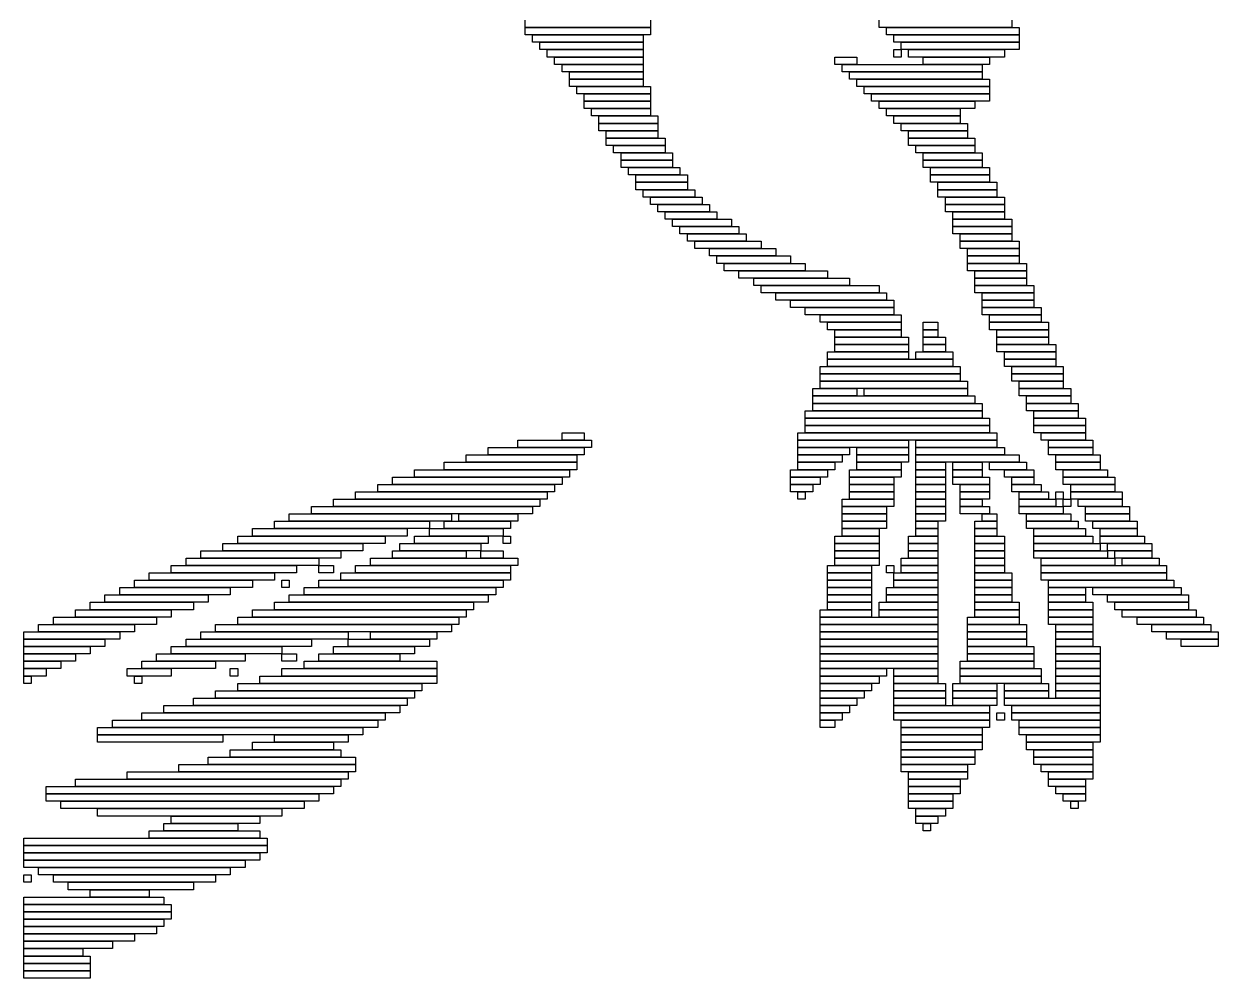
# Model space of a CAD drawing. Extents: x 421 to 583, y 376 to 648.
# Drawn here: x 421 to 583, y 376 to 505.5 of the extents above; entities that cross this region are included whole.
import ezdxf

# ---------------------------------------------------------------- set-up
doc = ezdxf.new("R2010")
doc.units = 0

msp = doc.modelspace()

# ---------------------------------------------------------------- linework, layer by layer
for p, q in [((489, 505), (489, 506)), ((506, 506), (506, 505)), ((537, 505), (537, 506)), ((555, 506), (555, 505)), ((506, 505), (489, 505)), ((489, 505), (506, 505)), ((489, 504), (489, 505)), ((506, 504), (489, 504)), ((490, 504), (505, 504)), ((490, 503), (490, 504)), ((505, 504), (505, 503)), ((506, 505), (506, 504)), ((555, 505), (537, 505)), ((538, 505), (556, 505)), ((538, 504), (538, 505)), ((556, 504), (538, 504)), ((539, 504), (556, 504)), ((539, 503), (539, 504)), ((556, 505), (556, 504)), ((556, 504), (556, 503)), ((505, 503), (490, 503)), ((491, 503), (505, 503)), ((491, 502), (491, 503)), ((505, 503), (505, 502)), ((556, 503), (539, 503)), ((540, 503), (556, 503)), ((540, 502), (540, 503)), ((556, 503), (556, 502)), ((505, 502), (491, 502)), ((492, 502), (505, 502)), ((492, 501), (492, 502)), ((505, 501), (492, 501)), ((493, 501), (505, 501)), ((493, 500), (493, 501)), ((505, 502), (505, 501)), ((505, 501), (505, 500)), ((531, 501), (534, 501)), ((531, 500), (531, 501)), ((534, 501), (534, 500)), ((539, 502), (540, 502)), ((539, 501), (539, 502)), ((540, 501), (539, 501)), ((556, 502), (540, 502)), ((540, 502), (540, 501)), ((541, 502), (554, 502)), ((541, 501), (541, 502)), ((554, 501), (541, 501)), ((543, 501), (552, 501)), ((543, 500), (543, 501)), ((552, 501), (552, 500)), ((554, 502), (554, 501)), ((505, 500), (493, 500)), ((494, 500), (505, 500)), ((494, 499), (494, 500)), ((505, 499), (494, 499)), ((495, 499), (505, 499)), ((495, 498), (495, 499)), ((505, 500), (505, 499)), ((505, 499), (505, 498)), ((534, 500), (531, 500)), ((532, 500), (551, 500)), ((532, 499), (532, 500)), ((551, 499), (532, 499)), ((533, 499), (551, 499)), ((533, 498), (533, 499)), ((552, 500), (543, 500)), ((551, 500), (551, 499)), ((551, 499), (551, 498)), ((505, 498), (495, 498)), ((495, 498), (505, 498)), ((495, 497), (495, 498)), ((505, 498), (505, 497)), ((551, 498), (533, 498)), ((534, 498), (552, 498)), ((534, 497), (534, 498)), ((552, 498), (552, 497)), ((505, 497), (495, 497)), ((496, 497), (506, 497)), ((496, 496), (496, 497)), ((506, 496), (496, 496)), ((497, 496), (506, 496)), ((497, 495), (497, 496)), ((506, 497), (506, 496)), ((506, 496), (506, 495)), ((552, 497), (534, 497)), ((535, 497), (552, 497)), ((535, 496), (535, 497)), ((552, 496), (535, 496)), ((536, 496), (552, 496)), ((536, 495), (536, 496)), ((552, 497), (552, 496)), ((552, 496), (552, 495)), ((506, 495), (497, 495)), ((497, 495), (506, 495)), ((497, 494), (497, 495)), ((506, 495), (506, 494)), ((552, 495), (536, 495)), ((537, 495), (550, 495)), ((537, 494), (537, 495)), ((550, 495), (550, 494)), ((506, 494), (497, 494)), ((498, 494), (506, 494)), ((498, 493), (498, 494)), ((506, 493), (498, 493)), ((499, 493), (507, 493)), ((499, 492), (499, 493)), ((506, 494), (506, 493)), ((507, 493), (507, 492)), ((550, 494), (537, 494)), ((538, 494), (548, 494)), ((538, 493), (538, 494)), ((548, 493), (538, 493)), ((539, 493), (548, 493)), ((539, 492), (539, 493)), ((548, 494), (548, 493)), ((548, 493), (548, 492)), ((507, 492), (499, 492)), ((499, 492), (507, 492)), ((499, 491), (499, 492)), ((507, 491), (499, 491)), ((500, 491), (507, 491)), ((500, 490), (500, 491)), ((507, 492), (507, 491)), ((507, 491), (507, 490)), ((548, 492), (539, 492)), ((540, 492), (549, 492)), ((540, 491), (540, 492)), ((549, 491), (540, 491)), ((541, 491), (549, 491)), ((541, 490), (541, 491)), ((549, 492), (549, 491)), ((549, 491), (549, 490)), ((507, 490), (500, 490)), ((500, 490), (508, 490)), ((500, 489), (500, 490)), ((508, 490), (508, 489)), ((549, 490), (541, 490)), ((541, 490), (550, 490)), ((541, 489), (541, 490)), ((550, 490), (550, 489)), ((508, 489), (500, 489)), ((501, 489), (508, 489)), ((501, 488), (501, 489)), ((508, 488), (501, 488)), ((502, 488), (509, 488)), ((502, 487), (502, 488)), ((508, 489), (508, 488)), ((509, 488), (509, 487)), ((550, 489), (541, 489)), ((542, 489), (550, 489)), ((542, 488), (542, 489)), ((550, 488), (542, 488)), ((543, 488), (551, 488)), ((543, 487), (543, 488)), ((550, 489), (550, 488)), ((551, 488), (551, 487)), ((509, 487), (502, 487)), ((502, 487), (509, 487)), ((502, 486), (502, 487)), ((509, 486), (502, 486)), ((503, 486), (510, 486)), ((503, 485), (503, 486)), ((509, 487), (509, 486)), ((510, 486), (510, 485)), ((551, 487), (543, 487)), ((543, 487), (551, 487)), ((543, 486), (543, 487)), ((551, 486), (543, 486)), ((544, 486), (552, 486)), ((544, 485), (544, 486)), ((551, 487), (551, 486)), ((552, 486), (552, 485)), ((510, 485), (503, 485)), ((504, 485), (511, 485)), ((504, 484), (504, 485)), ((511, 485), (511, 484)), ((552, 485), (544, 485)), ((544, 485), (552, 485)), ((544, 484), (544, 485)), ((552, 485), (552, 484)), ((511, 484), (504, 484)), ((504, 484), (511, 484)), ((504, 483), (504, 484)), ((511, 483), (504, 483)), ((505, 483), (512, 483)), ((505, 482), (505, 483)), ((511, 484), (511, 483)), ((512, 483), (512, 482)), ((552, 484), (544, 484)), ((545, 484), (553, 484)), ((545, 483), (545, 484)), ((553, 483), (545, 483)), ((545, 483), (553, 483)), ((545, 482), (545, 483)), ((553, 484), (553, 483)), ((553, 483), (553, 482)), ((512, 482), (505, 482)), ((506, 482), (513, 482)), ((506, 481), (506, 482)), ((513, 482), (513, 481)), ((553, 482), (545, 482)), ((546, 482), (554, 482)), ((546, 481), (546, 482)), ((554, 482), (554, 481)), ((513, 481), (506, 481)), ((507, 481), (514, 481)), ((507, 480), (507, 481)), ((514, 480), (507, 480)), ((508, 480), (515, 480)), ((508, 479), (508, 480)), ((514, 481), (514, 480)), ((515, 480), (515, 479)), ((554, 481), (546, 481)), ((546, 481), (554, 481)), ((546, 480), (546, 481)), ((554, 480), (546, 480)), ((547, 480), (554, 480)), ((547, 479), (547, 480)), ((554, 481), (554, 480)), ((554, 480), (554, 479)), ((515, 479), (508, 479)), ((509, 479), (517, 479)), ((509, 478), (509, 479)), ((517, 478), (509, 478)), ((510, 478), (518, 478)), ((510, 477), (510, 478)), ((517, 479), (517, 478)), ((518, 478), (518, 477)), ((554, 479), (547, 479)), ((547, 479), (555, 479)), ((547, 478), (547, 479)), ((555, 478), (547, 478)), ((547, 478), (555, 478)), ((547, 477), (547, 478)), ((555, 479), (555, 478)), ((555, 478), (555, 477)), ((518, 477), (510, 477)), ((511, 477), (519, 477)), ((511, 476), (511, 477)), ((519, 477), (519, 476)), ((555, 477), (547, 477)), ((548, 477), (555, 477)), ((548, 476), (548, 477)), ((555, 477), (555, 476)), ((519, 476), (511, 476)), ((512, 476), (521, 476)), ((512, 475), (512, 476)), ((521, 475), (512, 475)), ((514, 475), (523, 475)), ((514, 474), (514, 475)), ((521, 476), (521, 475)), ((523, 475), (523, 474)), ((555, 476), (548, 476)), ((548, 476), (556, 476)), ((548, 475), (548, 476)), ((556, 475), (548, 475)), ((549, 475), (556, 475)), ((549, 474), (549, 475)), ((556, 476), (556, 475)), ((556, 475), (556, 474)), ((523, 474), (514, 474)), ((515, 474), (525, 474)), ((515, 473), (515, 474)), ((525, 474), (525, 473)), ((556, 474), (549, 474)), ((549, 474), (556, 474)), ((549, 473), (549, 474)), ((556, 474), (556, 473)), ((525, 473), (515, 473)), ((516, 473), (527, 473)), ((516, 472), (516, 473)), ((527, 472), (516, 472)), ((518, 472), (530, 472)), ((518, 471), (518, 472)), ((527, 473), (527, 472)), ((530, 472), (530, 471)), ((556, 473), (549, 473)), ((549, 473), (557, 473)), ((549, 472), (549, 473)), ((557, 472), (549, 472)), ((550, 472), (557, 472)), ((550, 471), (550, 472)), ((557, 473), (557, 472)), ((557, 472), (557, 471)), ((530, 471), (518, 471)), ((520, 471), (533, 471)), ((520, 470), (520, 471)), ((533, 470), (520, 470)), ((521, 470), (537, 470)), ((521, 469), (521, 470)), ((533, 471), (533, 470)), ((537, 470), (537, 469)), ((557, 471), (550, 471)), ((550, 471), (557, 471)), ((550, 470), (550, 471)), ((557, 470), (550, 470)), ((550, 470), (558, 470)), ((550, 469), (550, 470)), ((557, 471), (557, 470)), ((558, 470), (558, 469)), ((537, 469), (521, 469)), ((523, 469), (538, 469)), ((523, 468), (523, 469)), ((538, 469), (538, 468)), ((558, 469), (550, 469)), ((551, 469), (558, 469)), ((551, 468), (551, 469)), ((558, 469), (558, 468)), ((538, 468), (523, 468)), ((525, 468), (539, 468)), ((525, 467), (525, 468)), ((539, 467), (525, 467)), ((527, 467), (539, 467)), ((527, 466), (527, 467)), ((539, 468), (539, 467)), ((539, 467), (539, 466)), ((558, 468), (551, 468)), ((551, 468), (558, 468)), ((551, 467), (551, 468)), ((558, 467), (551, 467)), ((551, 467), (559, 467)), ((551, 466), (551, 467)), ((558, 468), (558, 467)), ((559, 467), (559, 466)), ((539, 466), (527, 466)), ((529, 466), (540, 466)), ((529, 465), (529, 466)), ((540, 465), (529, 465)), ((530, 465), (540, 465)), ((530, 464), (530, 465)), ((540, 466), (540, 465)), ((540, 465), (540, 464)), ((543, 465), (545, 465)), ((543, 464), (543, 465)), ((545, 465), (545, 464)), ((559, 466), (551, 466)), ((552, 466), (559, 466)), ((552, 465), (552, 466)), ((559, 465), (552, 465)), ((552, 465), (560, 465)), ((552, 464), (552, 465)), ((559, 466), (559, 465)), ((560, 465), (560, 464)), ((540, 464), (530, 464)), ((531, 464), (540, 464)), ((531, 463), (531, 464)), ((540, 464), (540, 463)), ((545, 464), (543, 464)), ((543, 464), (545, 464)), ((543, 463), (543, 464)), ((545, 464), (545, 463)), ((560, 464), (552, 464)), ((553, 464), (560, 464)), ((553, 463), (553, 464)), ((560, 464), (560, 463)), ((540, 463), (531, 463)), ((531, 463), (541, 463)), ((531, 462), (531, 463)), ((541, 462), (531, 462)), ((531, 462), (541, 462)), ((531, 461), (531, 462)), ((541, 463), (541, 462)), ((541, 462), (541, 461)), ((545, 463), (543, 463)), ((543, 463), (546, 463)), ((543, 462), (543, 463)), ((546, 462), (543, 462)), ((543, 462), (546, 462)), ((543, 461), (543, 462)), ((546, 463), (546, 462)), ((546, 462), (546, 461)), ((560, 463), (553, 463)), ((553, 463), (560, 463)), ((553, 462), (553, 463)), ((560, 462), (553, 462)), ((553, 462), (561, 462)), ((553, 461), (553, 462)), ((560, 463), (560, 462)), ((561, 462), (561, 461)), ((530, 461), (541, 461)), ((530, 460), (530, 461)), ((541, 461), (531, 461)), ((541, 461), (541, 460)), ((542, 461), (547, 461)), ((542, 460), (542, 461)), ((546, 461), (543, 461)), ((547, 461), (547, 460)), ((561, 461), (553, 461)), ((554, 461), (561, 461)), ((554, 460), (554, 461)), ((561, 461), (561, 460)), ((529, 459), (548, 459)), ((529, 458), (529, 459)), ((541, 460), (530, 460)), ((530, 460), (547, 460)), ((530, 459), (530, 460)), ((547, 459), (530, 459)), ((547, 460), (542, 460)), ((547, 460), (547, 459)), ((548, 459), (548, 458)), ((561, 460), (554, 460)), ((554, 460), (561, 460)), ((554, 459), (554, 460)), ((561, 459), (554, 459)), ((555, 459), (562, 459)), ((555, 458), (555, 459)), ((561, 460), (561, 459)), ((562, 459), (562, 458)), ((548, 458), (529, 458)), ((529, 458), (548, 458)), ((529, 457), (529, 458)), ((548, 457), (529, 457)), ((529, 457), (549, 457)), ((529, 456), (529, 457)), ((548, 458), (548, 457)), ((549, 457), (549, 456)), ((562, 458), (555, 458)), ((555, 458), (562, 458)), ((555, 457), (555, 458)), ((562, 457), (555, 457)), ((556, 457), (562, 457)), ((556, 456), (556, 457)), ((562, 458), (562, 457)), ((562, 457), (562, 456)), ((528, 456), (534, 456)), ((528, 455), (528, 456)), ((549, 456), (529, 456)), ((534, 456), (534, 455)), ((535, 456), (549, 456)), ((535, 455), (535, 456)), ((549, 456), (549, 455)), ((562, 456), (556, 456)), ((556, 456), (563, 456)), ((556, 455), (556, 456)), ((563, 456), (563, 455)), ((534, 455), (528, 455)), ((528, 455), (550, 455)), ((528, 454), (528, 455)), ((550, 454), (528, 454)), ((528, 454), (551, 454)), ((528, 453), (528, 454)), ((549, 455), (535, 455)), ((550, 455), (550, 454)), ((551, 454), (551, 453)), ((563, 455), (556, 455)), ((557, 455), (563, 455)), ((557, 454), (557, 455)), ((563, 454), (557, 454)), ((557, 454), (564, 454)), ((557, 453), (557, 454)), ((563, 455), (563, 454)), ((564, 454), (564, 453)), ((527, 453), (551, 453)), ((527, 452), (527, 453)), ((551, 452), (527, 452)), ((527, 452), (552, 452)), ((527, 451), (527, 452)), ((551, 453), (528, 453)), ((551, 453), (551, 452)), ((552, 452), (552, 451)), ((564, 453), (557, 453)), ((558, 453), (564, 453)), ((558, 452), (558, 453)), ((564, 452), (558, 452)), ((558, 452), (565, 452)), ((558, 451), (558, 452)), ((564, 453), (564, 452)), ((565, 452), (565, 451)), ((552, 451), (527, 451)), ((527, 451), (552, 451)), ((527, 450), (527, 451)), ((552, 451), (552, 450)), ((565, 451), (558, 451)), ((558, 451), (565, 451)), ((558, 450), (558, 451)), ((565, 451), (565, 450)), ((488, 449), (498, 449)), ((488, 448), (488, 449)), ((494, 450), (497, 450)), ((494, 449), (494, 450)), ((497, 449), (494, 449)), ((497, 450), (497, 449)), ((498, 449), (498, 448)), ((526, 450), (553, 450)), ((526, 449), (526, 450)), ((553, 449), (526, 449)), ((526, 449), (541, 449)), ((526, 448), (526, 449)), ((552, 450), (527, 450)), ((541, 449), (541, 448)), ((542, 449), (553, 449)), ((542, 448), (542, 449)), ((553, 450), (553, 449)), ((553, 449), (553, 448)), ((565, 450), (558, 450)), ((559, 450), (565, 450)), ((559, 449), (559, 450)), ((565, 449), (559, 449)), ((560, 449), (566, 449)), ((560, 448), (560, 449)), ((565, 450), (565, 449)), ((566, 449), (566, 448)), ((484, 448), (497, 448)), ((484, 447), (484, 448)), ((498, 448), (488, 448)), ((497, 448), (497, 447)), ((541, 448), (526, 448)), ((526, 448), (533, 448)), ((526, 447), (526, 448)), ((533, 448), (533, 447)), ((534, 448), (541, 448)), ((534, 447), (534, 448)), ((541, 448), (541, 447)), ((553, 448), (542, 448)), ((542, 448), (554, 448)), ((542, 447), (542, 448)), ((554, 448), (554, 447)), ((566, 448), (560, 448)), ((560, 448), (566, 448)), ((560, 447), (560, 448)), ((566, 448), (566, 447)), ((478, 446), (496, 446)), ((478, 445), (478, 446)), ((481, 447), (496, 447)), ((481, 446), (481, 447)), ((496, 446), (481, 446)), ((497, 447), (484, 447)), ((496, 447), (496, 446)), ((496, 446), (496, 445)), ((533, 447), (526, 447)), ((526, 447), (532, 447)), ((526, 446), (526, 447)), ((532, 446), (526, 446)), ((526, 446), (531, 446)), ((526, 445), (526, 446)), ((531, 446), (531, 445)), ((532, 447), (532, 446)), ((541, 447), (534, 447)), ((534, 447), (541, 447)), ((534, 446), (534, 447)), ((541, 446), (534, 446)), ((534, 446), (540, 446)), ((534, 445), (534, 446)), ((540, 446), (540, 445)), ((541, 447), (541, 446)), ((554, 447), (542, 447)), ((542, 447), (556, 447)), ((542, 446), (542, 447)), ((556, 446), (542, 446)), ((542, 446), (546, 446)), ((542, 445), (542, 446)), ((546, 446), (546, 445)), ((547, 446), (551, 446)), ((547, 445), (547, 446)), ((551, 446), (551, 445)), ((552, 446), (557, 446)), ((552, 445), (552, 446)), ((556, 447), (556, 446)), ((557, 446), (557, 445)), ((566, 447), (560, 447)), ((561, 447), (567, 447)), ((561, 446), (561, 447)), ((567, 446), (561, 446)), ((561, 446), (567, 446)), ((561, 445), (561, 446)), ((567, 447), (567, 446)), ((567, 446), (567, 445)), ((471, 444), (494, 444)), ((471, 443), (471, 444)), ((474, 445), (495, 445)), ((474, 444), (474, 445)), ((495, 444), (474, 444)), ((496, 445), (478, 445)), ((494, 444), (494, 443)), ((495, 445), (495, 444)), ((525, 445), (530, 445)), ((525, 444), (525, 445)), ((530, 444), (525, 444)), ((525, 444), (529, 444)), ((525, 443), (525, 444)), ((531, 445), (526, 445)), ((529, 444), (529, 443)), ((530, 445), (530, 444)), ((533, 445), (540, 445)), ((533, 444), (533, 445)), ((540, 444), (533, 444)), ((533, 444), (539, 444)), ((533, 443), (533, 444)), ((540, 445), (534, 445)), ((539, 444), (539, 443)), ((540, 445), (540, 444)), ((546, 445), (542, 445)), ((542, 445), (546, 445)), ((542, 444), (542, 445)), ((546, 444), (542, 444)), ((542, 444), (546, 444)), ((542, 443), (542, 444)), ((546, 445), (546, 444)), ((546, 444), (546, 443)), ((551, 445), (547, 445)), ((547, 445), (551, 445)), ((547, 444), (547, 445)), ((551, 444), (547, 444)), ((547, 444), (552, 444)), ((547, 443), (547, 444)), ((551, 445), (551, 444)), ((557, 445), (552, 445)), ((552, 444), (552, 443)), ((554, 445), (558, 445)), ((554, 444), (554, 445)), ((558, 444), (554, 444)), ((555, 444), (558, 444)), ((555, 443), (555, 444)), ((558, 445), (558, 444)), ((558, 444), (558, 443)), ((567, 445), (561, 445)), ((562, 445), (568, 445)), ((562, 444), (562, 445)), ((568, 444), (562, 444)), ((562, 444), (569, 444)), ((562, 443), (562, 444)), ((568, 445), (568, 444)), ((569, 444), (569, 443)), ((469, 443), (493, 443)), ((469, 442), (469, 443)), ((494, 443), (471, 443)), ((493, 443), (493, 442)), ((529, 443), (525, 443)), ((525, 443), (528, 443)), ((525, 442), (525, 443)), ((528, 443), (528, 442)), ((539, 443), (533, 443)), ((533, 443), (539, 443)), ((533, 442), (533, 443)), ((539, 443), (539, 442)), ((546, 443), (542, 443)), ((542, 443), (546, 443)), ((542, 442), (542, 443)), ((546, 443), (546, 442)), ((552, 443), (547, 443)), ((548, 443), (552, 443)), ((548, 442), (548, 443)), ((552, 443), (552, 442)), ((558, 443), (555, 443)), ((555, 443), (559, 443)), ((555, 442), (555, 443)), ((559, 443), (559, 442)), ((569, 443), (562, 443)), ((563, 443), (569, 443)), ((563, 442), (563, 443)), ((569, 443), (569, 442)), ((463, 441), (491, 441)), ((463, 440), (463, 441)), ((466, 442), (492, 442)), ((466, 441), (466, 442)), ((492, 441), (466, 441)), ((493, 442), (469, 442)), ((491, 441), (491, 440)), ((492, 442), (492, 441)), ((528, 442), (525, 442)), ((526, 442), (527, 442)), ((526, 441), (526, 442)), ((527, 441), (526, 441)), ((527, 442), (527, 441)), ((532, 441), (539, 441)), ((532, 440), (532, 441)), ((539, 442), (533, 442)), ((533, 442), (539, 442)), ((533, 441), (533, 442)), ((539, 441), (533, 441)), ((539, 442), (539, 441)), ((539, 441), (539, 440)), ((546, 442), (542, 442)), ((542, 442), (546, 442)), ((542, 441), (542, 442)), ((546, 441), (542, 441)), ((542, 441), (546, 441)), ((542, 440), (542, 441)), ((546, 442), (546, 441)), ((546, 441), (546, 440)), ((552, 442), (548, 442)), ((548, 442), (552, 442)), ((548, 441), (548, 442)), ((552, 441), (548, 441)), ((548, 441), (551, 441)), ((548, 440), (548, 441)), ((551, 441), (551, 440)), ((552, 442), (552, 441)), ((559, 442), (555, 442)), ((556, 442), (560, 442)), ((556, 441), (556, 442)), ((560, 441), (556, 441)), ((556, 441), (561, 441)), ((556, 440), (556, 441)), ((560, 442), (560, 441)), ((561, 442), (562, 442)), ((561, 441), (561, 442)), ((562, 441), (561, 441)), ((561, 441), (561, 440)), ((562, 442), (562, 441)), ((562, 441), (563, 441)), ((562, 440), (562, 441)), ((569, 442), (563, 442)), ((563, 442), (570, 442)), ((563, 441), (563, 442)), ((570, 441), (563, 441)), ((563, 441), (563, 440)), ((564, 441), (570, 441)), ((564, 440), (564, 441)), ((570, 442), (570, 441)), ((570, 441), (570, 440)), ((460, 440), (490, 440)), ((460, 439), (460, 440)), ((491, 440), (463, 440)), ((490, 440), (490, 439)), ((539, 440), (532, 440)), ((532, 440), (538, 440)), ((532, 439), (532, 440)), ((538, 440), (538, 439)), ((546, 440), (542, 440)), ((542, 440), (546, 440)), ((542, 439), (542, 440)), ((546, 440), (546, 439)), ((551, 440), (548, 440)), ((548, 440), (552, 440)), ((548, 439), (548, 440)), ((552, 440), (552, 439)), ((561, 440), (556, 440)), ((556, 440), (562, 440)), ((556, 439), (556, 440)), ((563, 440), (562, 440)), ((562, 440), (562, 439)), ((570, 440), (564, 440)), ((565, 440), (571, 440)), ((565, 439), (565, 440)), ((571, 440), (571, 439)), ((455, 438), (476, 438)), ((455, 437), (455, 438)), ((457, 439), (479, 439)), ((457, 438), (457, 439)), ((479, 438), (457, 438)), ((490, 439), (460, 439)), ((476, 438), (476, 437)), ((478, 438), (487, 438)), ((478, 437), (478, 438)), ((479, 439), (479, 438)), ((480, 439), (488, 439)), ((480, 438), (480, 439)), ((488, 438), (480, 438)), ((487, 438), (487, 437)), ((488, 439), (488, 438)), ((538, 439), (532, 439)), ((532, 439), (538, 439)), ((532, 438), (532, 439)), ((538, 438), (532, 438)), ((532, 438), (538, 438)), ((532, 437), (532, 438)), ((538, 439), (538, 438)), ((538, 438), (538, 437)), ((546, 439), (542, 439)), ((542, 439), (546, 439)), ((542, 438), (542, 439)), ((546, 438), (542, 438)), ((542, 438), (545, 438)), ((542, 437), (542, 438)), ((545, 438), (545, 437)), ((546, 439), (546, 438)), ((552, 439), (548, 439)), ((550, 438), (553, 438)), ((550, 437), (550, 438)), ((551, 439), (553, 439)), ((551, 438), (551, 439)), ((553, 438), (551, 438)), ((553, 439), (553, 438)), ((553, 438), (553, 437)), ((562, 439), (556, 439)), ((557, 439), (563, 439)), ((557, 438), (557, 439)), ((563, 438), (557, 438)), ((557, 438), (564, 438)), ((557, 437), (557, 438)), ((563, 439), (563, 438)), ((564, 438), (564, 437)), ((571, 439), (565, 439)), ((565, 439), (571, 439)), ((565, 438), (565, 439)), ((571, 438), (565, 438)), ((566, 438), (572, 438)), ((566, 437), (566, 438)), ((571, 439), (571, 438)), ((572, 438), (572, 437)), ((450, 436), (470, 436)), ((450, 435), (450, 436)), ((452, 437), (473, 437)), ((452, 436), (452, 437)), ((473, 436), (452, 436)), ((476, 437), (455, 437)), ((470, 436), (470, 435)), ((473, 437), (473, 436)), ((474, 436), (484, 436)), ((474, 435), (474, 436)), ((476, 437), (486, 437)), ((476, 436), (476, 437)), ((486, 436), (476, 436)), ((487, 437), (478, 437)), ((484, 436), (484, 435)), ((486, 437), (486, 436)), ((486, 436), (487, 436)), ((486, 435), (486, 436)), ((487, 436), (487, 435)), ((531, 436), (537, 436)), ((531, 435), (531, 436)), ((538, 437), (532, 437)), ((532, 437), (537, 437)), ((532, 436), (532, 437)), ((537, 436), (532, 436)), ((537, 437), (537, 436)), ((537, 436), (537, 435)), ((541, 436), (545, 436)), ((541, 435), (541, 436)), ((545, 437), (542, 437)), ((542, 437), (545, 437)), ((542, 436), (542, 437)), ((545, 436), (542, 436)), ((545, 437), (545, 436)), ((545, 436), (545, 435)), ((553, 437), (550, 437)), ((550, 437), (553, 437)), ((550, 436), (550, 437)), ((553, 436), (550, 436)), ((550, 436), (554, 436)), ((550, 435), (550, 436)), ((553, 437), (553, 436)), ((554, 436), (554, 435)), ((564, 437), (557, 437)), ((558, 437), (565, 437)), ((558, 436), (558, 437)), ((565, 436), (558, 436)), ((558, 436), (566, 436)), ((558, 435), (558, 436)), ((565, 437), (565, 436)), ((572, 437), (566, 437)), ((566, 436), (566, 435)), ((567, 437), (572, 437)), ((567, 436), (567, 437)), ((572, 436), (567, 436)), ((567, 436), (573, 436)), ((567, 435), (567, 436)), ((572, 437), (572, 436)), ((573, 436), (573, 435)), ((448, 435), (467, 435)), ((448, 434), (448, 435)), ((470, 435), (450, 435)), ((467, 435), (467, 434)), ((472, 435), (483, 435)), ((472, 434), (472, 435)), ((484, 435), (474, 435)), ((483, 435), (483, 434)), ((487, 435), (486, 435)), ((537, 435), (531, 435)), ((531, 435), (537, 435)), ((531, 434), (531, 435)), ((537, 435), (537, 434)), ((545, 435), (541, 435)), ((541, 435), (545, 435)), ((541, 434), (541, 435)), ((545, 435), (545, 434)), ((554, 435), (550, 435)), ((550, 435), (554, 435)), ((550, 434), (550, 435)), ((554, 435), (554, 434)), ((566, 435), (558, 435)), ((558, 435), (567, 435)), ((558, 434), (558, 435)), ((573, 435), (567, 435)), ((567, 435), (567, 434)), ((568, 435), (574, 435)), ((568, 434), (568, 435)), ((574, 435), (574, 434)), ((443, 433), (461, 433)), ((443, 432), (443, 433)), ((445, 434), (464, 434)), ((445, 433), (445, 434)), ((464, 433), (445, 433)), ((467, 434), (448, 434)), ((461, 433), (461, 432)), ((464, 434), (464, 433)), ((468, 433), (488, 433)), ((468, 432), (468, 433)), ((471, 434), (481, 434)), ((471, 433), (471, 434)), ((481, 433), (471, 433)), ((483, 434), (472, 434)), ((481, 434), (481, 433)), ((483, 434), (486, 434)), ((483, 433), (483, 434)), ((486, 433), (483, 433)), ((486, 434), (486, 433)), ((488, 433), (488, 432)), ((537, 434), (531, 434)), ((531, 434), (537, 434)), ((531, 433), (531, 434)), ((537, 433), (531, 433)), ((531, 433), (537, 433)), ((531, 432), (531, 433)), ((537, 434), (537, 433)), ((537, 433), (537, 432)), ((540, 433), (545, 433)), ((540, 432), (540, 433)), ((545, 434), (541, 434)), ((541, 434), (545, 434)), ((541, 433), (541, 434)), ((545, 433), (541, 433)), ((545, 434), (545, 433)), ((545, 433), (545, 432)), ((554, 434), (550, 434)), ((550, 434), (554, 434)), ((550, 433), (550, 434)), ((554, 433), (550, 433)), ((550, 433), (554, 433)), ((550, 432), (550, 433)), ((554, 434), (554, 433)), ((554, 433), (554, 432)), ((567, 434), (558, 434)), ((558, 434), (568, 434)), ((558, 433), (558, 434)), ((568, 433), (558, 433)), ((559, 433), (569, 433)), ((559, 432), (559, 433)), ((574, 434), (568, 434)), ((568, 434), (568, 433)), ((569, 434), (574, 434)), ((569, 433), (569, 434)), ((574, 433), (569, 433)), ((569, 433), (569, 432)), ((570, 433), (575, 433)), ((570, 432), (570, 433)), ((574, 434), (574, 433)), ((575, 433), (575, 432)), ((438, 431), (455, 431)), ((438, 430), (438, 431)), ((441, 432), (458, 432)), ((441, 431), (441, 432)), ((458, 431), (441, 431)), ((461, 432), (443, 432)), ((455, 431), (455, 430)), ((458, 432), (458, 431)), ((461, 432), (463, 432)), ((461, 431), (461, 432)), ((463, 431), (461, 431)), ((463, 432), (463, 431)), ((464, 431), (487, 431)), ((464, 430), (464, 431)), ((466, 432), (487, 432)), ((466, 431), (466, 432)), ((487, 431), (466, 431)), ((488, 432), (468, 432)), ((487, 432), (487, 431)), ((487, 431), (487, 430)), ((530, 432), (536, 432)), ((530, 431), (530, 432)), ((536, 431), (530, 431)), ((530, 431), (536, 431)), ((530, 430), (530, 431)), ((537, 432), (531, 432)), ((536, 432), (536, 431)), ((536, 431), (536, 430)), ((538, 432), (539, 432)), ((538, 431), (538, 432)), ((539, 431), (538, 431)), ((539, 432), (539, 431)), ((539, 431), (545, 431)), ((539, 430), (539, 431)), ((545, 432), (540, 432)), ((540, 432), (545, 432)), ((540, 431), (540, 432)), ((545, 431), (540, 431)), ((545, 432), (545, 431)), ((545, 431), (545, 430)), ((554, 432), (550, 432)), ((550, 432), (554, 432)), ((550, 431), (550, 432)), ((554, 431), (550, 431)), ((550, 431), (555, 431)), ((550, 430), (550, 431)), ((554, 432), (554, 431)), ((555, 431), (555, 430)), ((569, 432), (559, 432)), ((559, 432), (576, 432)), ((559, 431), (559, 432)), ((576, 431), (559, 431)), ((559, 431), (576, 431)), ((559, 430), (559, 431)), ((575, 432), (570, 432)), ((576, 432), (576, 431)), ((576, 431), (576, 430)), ((436, 430), (452, 430)), ((436, 429), (436, 430)), ((455, 430), (438, 430)), ((452, 430), (452, 429)), ((456, 430), (457, 430)), ((456, 429), (456, 430)), ((457, 430), (457, 429)), ((461, 430), (486, 430)), ((461, 429), (461, 430)), ((487, 430), (464, 430)), ((486, 430), (486, 429)), ((536, 430), (530, 430)), ((530, 430), (536, 430)), ((530, 429), (530, 430)), ((536, 430), (536, 429)), ((545, 430), (539, 430)), ((539, 430), (545, 430)), ((539, 429), (539, 430)), ((545, 430), (545, 429)), ((555, 430), (550, 430)), ((550, 430), (555, 430)), ((550, 429), (550, 430)), ((555, 430), (555, 429)), ((576, 430), (559, 430)), ((560, 430), (577, 430)), ((560, 429), (560, 430)), ((577, 430), (577, 429)), ((432, 428), (446, 428)), ((432, 427), (432, 428)), ((434, 429), (449, 429)), ((434, 428), (434, 429)), ((449, 428), (434, 428)), ((452, 429), (436, 429)), ((446, 428), (446, 427)), ((449, 429), (449, 428)), ((457, 429), (456, 429)), ((457, 428), (484, 428)), ((457, 427), (457, 428)), ((459, 429), (485, 429)), ((459, 428), (459, 429)), ((485, 428), (459, 428)), ((486, 429), (461, 429)), ((484, 428), (484, 427)), ((485, 429), (485, 428)), ((536, 429), (530, 429)), ((530, 429), (536, 429)), ((530, 428), (530, 429)), ((536, 428), (530, 428)), ((530, 428), (536, 428)), ((530, 427), (530, 428)), ((536, 429), (536, 428)), ((536, 428), (536, 427)), ((538, 429), (545, 429)), ((538, 428), (538, 429)), ((545, 428), (538, 428)), ((538, 428), (545, 428)), ((538, 427), (538, 428)), ((545, 429), (539, 429)), ((545, 429), (545, 428)), ((545, 428), (545, 427)), ((555, 429), (550, 429)), ((550, 429), (555, 429)), ((550, 428), (550, 429)), ((555, 428), (550, 428)), ((550, 428), (555, 428)), ((550, 427), (550, 428)), ((555, 429), (555, 428)), ((555, 428), (555, 427)), ((577, 429), (560, 429)), ((560, 429), (565, 429)), ((560, 428), (560, 429)), ((565, 428), (560, 428)), ((560, 428), (565, 428)), ((560, 427), (560, 428)), ((565, 429), (565, 428)), ((565, 428), (565, 427)), ((566, 429), (578, 429)), ((566, 428), (566, 429)), ((578, 428), (566, 428)), ((568, 428), (579, 428)), ((568, 427), (568, 428)), ((578, 429), (578, 428)), ((579, 428), (579, 427)), ((430, 427), (444, 427)), ((430, 426), (430, 427)), ((446, 427), (432, 427)), ((444, 427), (444, 426)), ((455, 427), (482, 427)), ((455, 426), (455, 427)), ((484, 427), (457, 427)), ((482, 427), (482, 426)), ((536, 427), (530, 427)), ((530, 427), (536, 427)), ((530, 426), (530, 427)), ((536, 427), (536, 426)), ((537, 427), (545, 427)), ((537, 426), (537, 427)), ((545, 427), (538, 427)), ((545, 427), (545, 426)), ((555, 427), (550, 427)), ((550, 427), (556, 427)), ((550, 426), (550, 427)), ((556, 427), (556, 426)), ((565, 427), (560, 427)), ((560, 427), (566, 427)), ((560, 426), (560, 427)), ((566, 427), (566, 426)), ((579, 427), (568, 427)), ((569, 427), (579, 427)), ((569, 426), (569, 427)), ((579, 427), (579, 426)), ((425, 425), (439, 425)), ((425, 424), (425, 425)), ((428, 426), (441, 426)), ((428, 425), (428, 426)), ((441, 425), (428, 425)), ((444, 426), (430, 426)), ((439, 425), (439, 424)), ((441, 426), (441, 425)), ((450, 425), (480, 425)), ((450, 424), (450, 425)), ((452, 426), (481, 426)), ((452, 425), (452, 426)), ((481, 425), (452, 425)), ((482, 426), (455, 426)), ((480, 425), (480, 424)), ((481, 426), (481, 425)), ((529, 426), (536, 426)), ((529, 425), (529, 426)), ((536, 425), (529, 425)), ((529, 425), (545, 425)), ((529, 424), (529, 425)), ((536, 426), (530, 426)), ((536, 426), (536, 425)), ((545, 426), (537, 426)), ((537, 426), (545, 426)), ((537, 425), (537, 426)), ((545, 425), (537, 425)), ((545, 426), (545, 425)), ((545, 425), (545, 424)), ((549, 425), (556, 425)), ((549, 424), (549, 425)), ((556, 426), (550, 426)), ((550, 426), (556, 426)), ((550, 425), (550, 426)), ((556, 425), (550, 425)), ((556, 426), (556, 425)), ((556, 425), (556, 424)), ((566, 426), (560, 426)), ((560, 426), (566, 426)), ((560, 425), (560, 426)), ((566, 425), (560, 425)), ((560, 425), (566, 425)), ((560, 424), (560, 425)), ((566, 426), (566, 425)), ((566, 425), (566, 424)), ((579, 426), (569, 426)), ((570, 426), (580, 426)), ((570, 425), (570, 426)), ((580, 425), (570, 425)), ((572, 425), (581, 425)), ((572, 424), (572, 425)), ((580, 426), (580, 425)), ((581, 425), (581, 424)), ((421, 423), (434, 423)), ((421, 422), (421, 423)), ((423, 424), (436, 424)), ((423, 423), (423, 424)), ((436, 423), (423, 423)), ((439, 424), (425, 424)), ((434, 423), (434, 422)), ((436, 424), (436, 423)), ((445, 423), (465, 423)), ((445, 422), (445, 423)), ((447, 424), (479, 424)), ((447, 423), (447, 424)), ((479, 423), (447, 423)), ((480, 424), (450, 424)), ((465, 423), (465, 422)), ((468, 423), (477, 423)), ((468, 422), (468, 423)), ((477, 423), (477, 422)), ((479, 424), (479, 423)), ((545, 424), (529, 424)), ((529, 424), (545, 424)), ((529, 423), (529, 424)), ((545, 423), (529, 423)), ((529, 423), (545, 423)), ((529, 422), (529, 423)), ((545, 424), (545, 423)), ((545, 423), (545, 422)), ((556, 424), (549, 424)), ((549, 424), (557, 424)), ((549, 423), (549, 424)), ((557, 423), (549, 423)), ((549, 423), (557, 423)), ((549, 422), (549, 423)), ((557, 424), (557, 423)), ((557, 423), (557, 422)), ((566, 424), (560, 424)), ((561, 424), (566, 424)), ((561, 423), (561, 424)), ((566, 423), (561, 423)), ((561, 423), (566, 423)), ((561, 422), (561, 423)), ((566, 424), (566, 423)), ((566, 423), (566, 422)), ((581, 424), (572, 424)), ((574, 424), (582, 424)), ((574, 423), (574, 424)), ((582, 423), (574, 423)), ((576, 423), (583, 423)), ((576, 422), (576, 423)), ((582, 424), (582, 423)), ((583, 423), (583, 422)), ((434, 422), (421, 422)), ((421, 422), (432, 422)), ((421, 421), (421, 422)), ((432, 422), (432, 421)), ((443, 422), (460, 422)), ((443, 421), (443, 422)), ((465, 422), (445, 422)), ((460, 422), (460, 421)), ((465, 422), (476, 422)), ((465, 421), (465, 422)), ((477, 422), (468, 422)), ((476, 422), (476, 421)), ((545, 422), (529, 422)), ((529, 422), (545, 422)), ((529, 421), (529, 422)), ((545, 422), (545, 421)), ((557, 422), (549, 422)), ((549, 422), (557, 422)), ((549, 421), (549, 422)), ((557, 422), (557, 421)), ((566, 422), (561, 422)), ((561, 422), (566, 422)), ((561, 421), (561, 422)), ((566, 422), (566, 421)), ((583, 422), (576, 422)), ((578, 422), (583, 422)), ((578, 421), (578, 422)), ((583, 422), (583, 421)), ((432, 421), (421, 421)), ((421, 421), (430, 421)), ((421, 420), (421, 421)), ((430, 420), (421, 420)), ((421, 420), (428, 420)), ((421, 419), (421, 420)), ((428, 420), (428, 419)), ((430, 421), (430, 420)), ((439, 420), (451, 420)), ((439, 419), (439, 420)), ((441, 421), (456, 421)), ((441, 420), (441, 421)), ((456, 420), (441, 420)), ((460, 421), (443, 421)), ((451, 420), (451, 419)), ((456, 421), (456, 420)), ((456, 420), (458, 420)), ((456, 419), (456, 420)), ((458, 420), (458, 419)), ((461, 420), (472, 420)), ((461, 419), (461, 420)), ((463, 421), (474, 421)), ((463, 420), (463, 421)), ((474, 420), (463, 420)), ((476, 421), (465, 421)), ((472, 420), (472, 419)), ((474, 421), (474, 420)), ((545, 421), (529, 421)), ((529, 421), (545, 421)), ((529, 420), (529, 421)), ((545, 420), (529, 420)), ((529, 420), (545, 420)), ((529, 419), (529, 420)), ((545, 421), (545, 420)), ((545, 420), (545, 419)), ((557, 421), (549, 421)), ((549, 421), (558, 421)), ((549, 420), (549, 421)), ((558, 420), (549, 420)), ((549, 420), (558, 420)), ((549, 419), (549, 420)), ((558, 421), (558, 420)), ((558, 420), (558, 419)), ((566, 421), (561, 421)), ((561, 421), (567, 421)), ((561, 420), (561, 421)), ((567, 420), (561, 420)), ((561, 420), (567, 420)), ((561, 419), (561, 420)), ((567, 421), (567, 420)), ((567, 420), (567, 419)), ((583, 421), (578, 421)), ((428, 419), (421, 419)), ((421, 419), (426, 419)), ((421, 418), (421, 419)), ((426, 418), (421, 418)), ((421, 418), (424, 418)), ((421, 417), (421, 418)), ((424, 418), (424, 417)), ((426, 419), (426, 418)), ((435, 418), (441, 418)), ((435, 417), (435, 418)), ((437, 419), (447, 419)), ((437, 418), (437, 419)), ((447, 418), (437, 418)), ((451, 419), (439, 419)), ((441, 418), (441, 417)), ((447, 419), (447, 418)), ((449, 418), (450, 418)), ((449, 417), (449, 418)), ((450, 418), (450, 417)), ((458, 419), (456, 419)), ((456, 418), (477, 418)), ((456, 417), (456, 418)), ((459, 419), (477, 419)), ((459, 418), (459, 419)), ((477, 418), (459, 418)), ((472, 419), (461, 419)), ((477, 419), (477, 418)), ((477, 418), (477, 417)), ((545, 419), (529, 419)), ((529, 419), (545, 419)), ((529, 418), (529, 419)), ((545, 418), (529, 418)), ((529, 418), (538, 418)), ((529, 417), (529, 418)), ((538, 418), (538, 417)), ((539, 418), (545, 418)), ((539, 417), (539, 418)), ((545, 419), (545, 418)), ((545, 418), (545, 417)), ((548, 419), (558, 419)), ((548, 418), (548, 419)), ((558, 418), (548, 418)), ((548, 418), (559, 418)), ((548, 417), (548, 418)), ((558, 419), (549, 419)), ((558, 419), (558, 418)), ((559, 418), (559, 417)), ((567, 419), (561, 419)), ((561, 419), (567, 419)), ((561, 418), (561, 419)), ((567, 418), (561, 418)), ((561, 418), (567, 418)), ((561, 417), (561, 418)), ((567, 419), (567, 418)), ((567, 418), (567, 417)), ((424, 417), (421, 417)), ((421, 417), (422, 417)), ((421, 416), (421, 417)), ((422, 417), (422, 416)), ((441, 417), (435, 417)), ((436, 417), (437, 417)), ((436, 416), (436, 417)), ((437, 417), (437, 416)), ((450, 417), (449, 417)), ((453, 417), (477, 417)), ((453, 416), (453, 417)), ((477, 417), (456, 417)), ((477, 417), (477, 416)), ((538, 417), (529, 417)), ((529, 417), (537, 417)), ((529, 416), (529, 417)), ((537, 417), (537, 416)), ((545, 417), (539, 417)), ((539, 417), (545, 417)), ((539, 416), (539, 417)), ((545, 417), (545, 416)), ((559, 417), (548, 417)), ((548, 417), (559, 417)), ((548, 416), (548, 417)), ((559, 417), (559, 416)), ((567, 417), (561, 417)), ((561, 417), (567, 417)), ((561, 416), (561, 417)), ((567, 417), (567, 416)), ((422, 416), (421, 416)), ((437, 416), (436, 416)), ((447, 415), (474, 415)), ((447, 414), (447, 415)), ((450, 416), (475, 416)), ((450, 415), (450, 416)), ((475, 415), (450, 415)), ((477, 416), (453, 416)), ((474, 415), (474, 414)), ((475, 416), (475, 415)), ((537, 416), (529, 416)), ((529, 416), (536, 416)), ((529, 415), (529, 416)), ((536, 415), (529, 415)), ((529, 415), (535, 415)), ((529, 414), (529, 415)), ((535, 415), (535, 414)), ((536, 416), (536, 415)), ((545, 416), (539, 416)), ((539, 416), (546, 416)), ((539, 415), (539, 416)), ((546, 415), (539, 415)), ((539, 415), (546, 415)), ((539, 414), (539, 415)), ((546, 416), (546, 415)), ((546, 415), (546, 414)), ((547, 416), (553, 416)), ((547, 415), (547, 416)), ((553, 415), (547, 415)), ((547, 415), (553, 415)), ((547, 414), (547, 415)), ((559, 416), (548, 416)), ((553, 416), (553, 415)), ((553, 415), (553, 414)), ((554, 416), (560, 416)), ((554, 415), (554, 416)), ((560, 415), (554, 415)), ((554, 415), (560, 415)), ((554, 414), (554, 415)), ((560, 416), (560, 415)), ((560, 415), (560, 414)), ((567, 416), (561, 416)), ((561, 416), (567, 416)), ((561, 415), (561, 416)), ((567, 415), (561, 415)), ((561, 415), (567, 415)), ((561, 414), (561, 415)), ((567, 416), (567, 415)), ((567, 415), (567, 414)), ((444, 414), (473, 414)), ((444, 413), (444, 414)), ((474, 414), (447, 414)), ((473, 414), (473, 413)), ((535, 414), (529, 414)), ((529, 414), (534, 414)), ((529, 413), (529, 414)), ((534, 414), (534, 413)), ((546, 414), (539, 414)), ((539, 414), (546, 414)), ((539, 413), (539, 414)), ((546, 414), (546, 413)), ((553, 414), (547, 414)), ((547, 414), (553, 414)), ((547, 413), (547, 414)), ((553, 414), (553, 413)), ((560, 414), (554, 414)), ((554, 414), (567, 414)), ((554, 413), (554, 414)), ((567, 414), (561, 414)), ((567, 414), (567, 413)), ((437, 412), (470, 412)), ((437, 411), (437, 412)), ((440, 413), (472, 413)), ((440, 412), (440, 413)), ((472, 412), (440, 412)), ((473, 413), (444, 413)), ((470, 412), (470, 411)), ((472, 413), (472, 412)), ((534, 413), (529, 413)), ((529, 413), (533, 413)), ((529, 412), (529, 413)), ((533, 412), (529, 412)), ((529, 412), (532, 412)), ((529, 411), (529, 412)), ((532, 412), (532, 411)), ((533, 413), (533, 412)), ((546, 413), (539, 413)), ((539, 413), (552, 413)), ((539, 412), (539, 413)), ((552, 412), (539, 412)), ((539, 412), (552, 412)), ((539, 411), (539, 412)), ((553, 413), (547, 413)), ((552, 413), (552, 412)), ((552, 412), (552, 411)), ((553, 412), (554, 412)), ((553, 411), (553, 412)), ((567, 413), (554, 413)), ((554, 412), (554, 411)), ((555, 413), (567, 413)), ((555, 412), (555, 413)), ((567, 412), (555, 412)), ((555, 412), (567, 412)), ((555, 411), (555, 412)), ((567, 413), (567, 412)), ((567, 412), (567, 411)), ((431, 410), (467, 410)), ((431, 409), (431, 410)), ((433, 411), (469, 411)), ((433, 410), (433, 411)), ((469, 410), (433, 410)), ((470, 411), (437, 411)), ((467, 410), (467, 409)), ((469, 411), (469, 410)), ((532, 411), (529, 411)), ((529, 411), (531, 411)), ((529, 410), (529, 411)), ((531, 410), (529, 410)), ((531, 411), (531, 410)), ((552, 411), (539, 411)), ((540, 411), (552, 411)), ((540, 410), (540, 411)), ((552, 410), (540, 410)), ((540, 410), (551, 410)), ((540, 409), (540, 410)), ((551, 410), (551, 409)), ((552, 411), (552, 410)), ((554, 411), (553, 411)), ((567, 411), (555, 411)), ((556, 411), (567, 411)), ((556, 410), (556, 411)), ((567, 410), (556, 410)), ((556, 410), (567, 410)), ((556, 409), (556, 410)), ((567, 411), (567, 410)), ((567, 410), (567, 409)), ((467, 409), (431, 409)), ((431, 409), (448, 409)), ((431, 408), (431, 409)), ((448, 409), (448, 408)), ((455, 409), (465, 409)), ((455, 408), (455, 409)), ((465, 409), (465, 408)), ((551, 409), (540, 409)), ((540, 409), (551, 409)), ((540, 408), (540, 409)), ((551, 409), (551, 408)), ((567, 409), (556, 409)), ((557, 409), (567, 409)), ((557, 408), (557, 409)), ((567, 409), (567, 408)), ((448, 408), (431, 408)), ((449, 407), (464, 407)), ((449, 406), (449, 407)), ((452, 408), (463, 408)), ((452, 407), (452, 408)), ((463, 407), (452, 407)), ((465, 408), (455, 408)), ((463, 408), (463, 407)), ((464, 407), (464, 406)), ((551, 408), (540, 408)), ((540, 408), (551, 408)), ((540, 407), (540, 408)), ((551, 407), (540, 407)), ((540, 407), (550, 407)), ((540, 406), (540, 407)), ((550, 407), (550, 406)), ((551, 408), (551, 407)), ((567, 408), (557, 408)), ((557, 408), (566, 408)), ((557, 407), (557, 408)), ((566, 407), (557, 407)), ((558, 407), (566, 407)), ((558, 406), (558, 407)), ((566, 408), (566, 407)), ((566, 407), (566, 406)), ((446, 406), (466, 406)), ((446, 405), (446, 406)), ((464, 406), (449, 406)), ((466, 406), (466, 405)), ((550, 406), (540, 406)), ((540, 406), (550, 406)), ((540, 405), (540, 406)), ((550, 406), (550, 405)), ((566, 406), (558, 406)), ((558, 406), (566, 406)), ((558, 405), (558, 406)), ((566, 406), (566, 405)), ((435, 404), (465, 404)), ((435, 403), (435, 404)), ((442, 405), (466, 405)), ((442, 404), (442, 405)), ((466, 404), (442, 404)), ((466, 405), (446, 405)), ((465, 404), (465, 403)), ((466, 405), (466, 404)), ((550, 405), (540, 405)), ((540, 405), (549, 405)), ((540, 404), (540, 405)), ((549, 404), (540, 404)), ((541, 404), (549, 404)), ((541, 403), (541, 404)), ((549, 405), (549, 404)), ((549, 404), (549, 403)), ((566, 405), (558, 405)), ((559, 405), (566, 405)), ((559, 404), (559, 405)), ((566, 404), (559, 404)), ((560, 404), (566, 404)), ((560, 403), (560, 404)), ((566, 405), (566, 404)), ((566, 404), (566, 403)), ((424, 402), (463, 402)), ((424, 401), (424, 402)), ((428, 403), (464, 403)), ((428, 402), (428, 403)), ((464, 402), (428, 402)), ((465, 403), (435, 403)), ((463, 402), (463, 401)), ((464, 403), (464, 402)), ((549, 403), (541, 403)), ((541, 403), (548, 403)), ((541, 402), (541, 403)), ((548, 402), (541, 402)), ((541, 402), (548, 402)), ((541, 401), (541, 402)), ((548, 403), (548, 402)), ((548, 402), (548, 401)), ((566, 403), (560, 403)), ((560, 403), (565, 403)), ((560, 402), (560, 403)), ((565, 402), (560, 402)), ((561, 402), (565, 402)), ((561, 401), (561, 402)), ((565, 403), (565, 402)), ((565, 402), (565, 401)), ((463, 401), (424, 401)), ((424, 401), (461, 401)), ((424, 400), (424, 401)), ((461, 401), (461, 400)), ((548, 401), (541, 401)), ((541, 401), (547, 401)), ((541, 400), (541, 401)), ((547, 401), (547, 400)), ((565, 401), (561, 401)), ((562, 401), (565, 401)), ((562, 400), (562, 401)), ((565, 401), (565, 400)), ((461, 400), (424, 400)), ((426, 400), (459, 400)), ((426, 399), (426, 400)), ((459, 399), (426, 399)), ((431, 399), (456, 399)), ((431, 398), (431, 399)), ((456, 399), (456, 398)), ((459, 400), (459, 399)), ((547, 400), (541, 400)), ((541, 400), (547, 400)), ((541, 399), (541, 400)), ((547, 399), (541, 399)), ((542, 399), (546, 399)), ((542, 398), (542, 399)), ((546, 399), (546, 398)), ((547, 400), (547, 399)), ((565, 400), (562, 400)), ((563, 400), (564, 400)), ((563, 399), (563, 400)), ((564, 399), (563, 399)), ((564, 400), (564, 399)), ((456, 398), (431, 398)), ((440, 397), (450, 397)), ((440, 396), (440, 397)), ((441, 398), (453, 398)), ((441, 397), (441, 398)), ((453, 397), (441, 397)), ((450, 397), (450, 396)), ((453, 398), (453, 397)), ((546, 398), (542, 398)), ((542, 398), (545, 398)), ((542, 397), (542, 398)), ((545, 397), (542, 397)), ((543, 397), (544, 397)), ((543, 396), (543, 397)), ((544, 397), (544, 396)), ((545, 398), (545, 397)), ((438, 396), (453, 396)), ((438, 395), (438, 396)), ((450, 396), (440, 396)), ((453, 396), (453, 395)), ((544, 396), (543, 396)), ((421, 395), (454, 395)), ((421, 394), (421, 395)), ((454, 394), (421, 394)), ((421, 394), (454, 394)), ((421, 393), (421, 394)), ((453, 395), (438, 395)), ((454, 395), (454, 394)), ((454, 394), (454, 393)), ((454, 393), (421, 393)), ((421, 393), (453, 393)), ((421, 392), (421, 393)), ((453, 393), (453, 392)), ((453, 392), (421, 392)), ((421, 392), (451, 392)), ((421, 391), (421, 392)), ((451, 391), (421, 391)), ((423, 391), (449, 391)), ((423, 390), (423, 391)), ((449, 391), (449, 390)), ((451, 392), (451, 391)), ((421, 390), (422, 390)), ((421, 389), (421, 390)), ((422, 389), (421, 389)), ((422, 390), (422, 389)), ((449, 390), (423, 390)), ((425, 390), (447, 390)), ((425, 389), (425, 390)), ((447, 389), (425, 389)), ((427, 389), (444, 389)), ((427, 388), (427, 389)), ((444, 389), (444, 388)), ((447, 390), (447, 389)), ((444, 388), (427, 388)), ((430, 388), (438, 388)), ((430, 387), (430, 388)), ((438, 388), (438, 387)), ((421, 387), (440, 387)), ((421, 386), (421, 387)), ((440, 386), (421, 386)), ((421, 386), (441, 386)), ((421, 385), (421, 386)), ((438, 387), (430, 387)), ((440, 387), (440, 386)), ((441, 386), (441, 385)), ((441, 385), (421, 385)), ((421, 385), (441, 385)), ((421, 384), (421, 385)), ((441, 384), (421, 384)), ((421, 384), (440, 384)), ((421, 383), (421, 384)), ((440, 384), (440, 383)), ((441, 385), (441, 384)), ((440, 383), (421, 383)), ((421, 383), (439, 383)), ((421, 382), (421, 383)), ((439, 383), (439, 382)), ((439, 382), (421, 382)), ((421, 382), (436, 382)), ((421, 381), (421, 382)), ((436, 381), (421, 381)), ((421, 381), (433, 381)), ((421, 380), (421, 381)), ((433, 381), (433, 380)), ((436, 382), (436, 381)), ((433, 380), (421, 380)), ((421, 380), (429, 380)), ((421, 379), (421, 380)), ((429, 380), (429, 379)), ((429, 379), (421, 379)), ((421, 379), (430, 379)), ((421, 378), (421, 379)), ((430, 378), (421, 378)), ((421, 378), (430, 378)), ((421, 377), (421, 378)), ((430, 379), (430, 378)), ((430, 378), (430, 377)), ((430, 377), (421, 377)), ((421, 377), (430, 377)), ((421, 376), (421, 377)), ((430, 376), (421, 376)), ((430, 377), (430, 376))]:
    msp.add_line(p, q)

doc.saveas('drawing.dxf')
